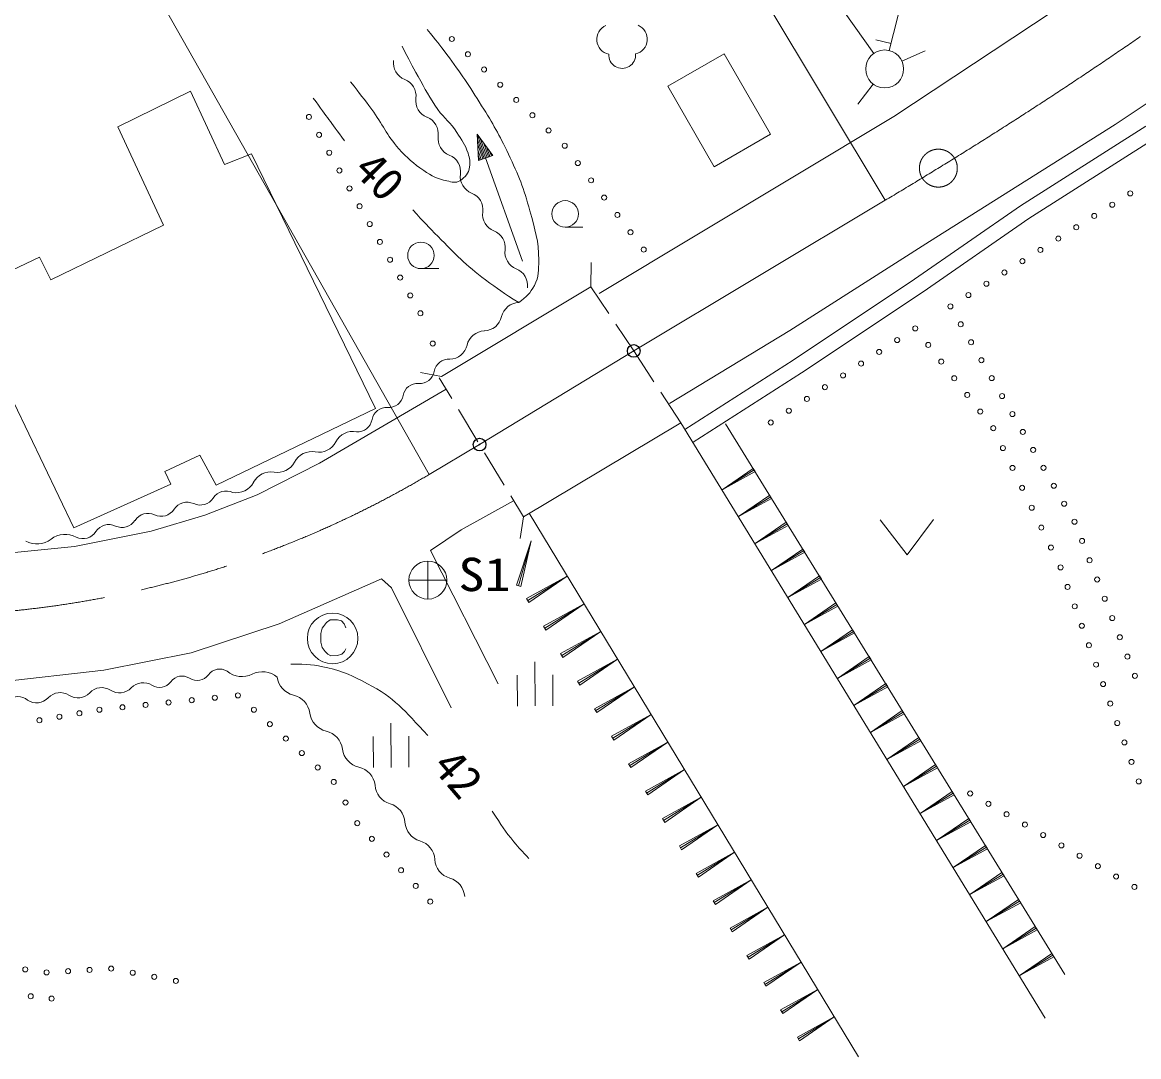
# Model space of a CAD drawing. Units: millimetres, scale not verified. Extents: x 40000 to 680000, y 20000 to 380000.
# Drawn here: x 325654 to 369836, y 227060 to 267984 of the extents above; entities that cross this region are included whole.
import ezdxf
from ezdxf.enums import TextEntityAlignment as Align

# ---------------------------------------------------------------- set-up
doc = ezdxf.new("R2010")
doc.units = ezdxf.units.MM
doc.header["$LTSCALE"] = 1000
doc.header["$PDMODE"] = 32
doc.header["$PDSIZE"] = 500
doc.linetypes.add('CHAIN', pattern=[18.5, 12, -1.5, 3.5, -1.5])
for name, color, linetype, lineweight in [('M-BGD', 7, 'Continuous', 13), ('M-BMK', 2, 'CHAIN', 13), ('M-BMK-SRVR', 3, 'Continuous', 13), ('M-STR-HTXT', 7, 'Continuous', 13), ('M-STR-STR1', 1, 'Continuous', 13), ('M-STR-STRC', 7, 'Continuous', 13), ('M-WORK', 1, 'Continuous', 13)]:
    doc.layers.add(name, color=color, linetype=linetype, lineweight=lineweight)
doc.layers.add('M-OTRS', color=6, linetype='Continuous')
doc.styles.add('ＭＳ ゴシック', font='')
doc.styles.get('ＭＳ ゴシック').set_extended_font_data('MS Gothic')

msp = doc.modelspace()

# ---------------------------------------------------------------- linework, layer by layer
at = {"layer": 'M-BGD'}
for p, q in [((359349, 266752), (351400, 277970)), ((359966, 266867), (360522, 269070)), ((360035, 267143), (359437, 267294)), ((360466, 266447), (361379, 266857)), ((359329, 265543), (358724, 264746))]:
    msp.add_line(p, q, dxfattribs=at)
msp.add_circle((359782, 266140), 750, dxfattribs=at)
at = {"layer": 'M-BMK'}
for p, q in [((349852, 254984), (359805, 260943)), ((343752, 251279), (349852, 254984)), ((341760, 250097), (343752, 251279))]:
    msp.add_line(p, q, dxfattribs=at)
msp.add_circle((361908, 262215), 750, dxfattribs=at)
for centre, radius, start, end in [((267725, 415609), 180000, 300.76731, 313.95049), ((321364, 284507), 40000, 263.671, 300.657)]:
    msp.add_arc(centre, radius, start, end, dxfattribs=at)
at = {"layer": 'M-BMK-SRVR'}
for p, q in [((341705, 246665), (341705, 245165)), ((342455, 245915), (340955, 245915))]:
    msp.add_line(p, q, dxfattribs=at)
msp.add_circle((341705, 245915), 750, dxfattribs=at)
at = {"layer": 'M-OTRS'}
for p in [(349852, 254984), (343752, 251279)]:
    msp.add_point(p, dxfattribs=at)
at = {"layer": 'M-STR-HTXT'}
for p, q in [((359805, 260943), (343301, 288428)), ((327051, 276036), (341760, 250097))]:
    msp.add_line(p, q, dxfattribs=at)
at = {"layer": 'M-STR-STR1'}
for p, q in [((348148, 257524), (348165, 258484)), ((342239, 253977), (348148, 257524)), ((348148, 257524), (348861, 256462)), ((349139, 256047), (349852, 254984)), ((349852, 254984), (350648, 253767)), ((341409, 254126), (342239, 253977)), ((342652, 253096), (342150, 253924)), ((350922, 253349), (351718, 252132)), ((343688, 251385), (342911, 252668)), ((351718, 252132), (345484, 248419)), ((344724, 249674), (343947, 250957)), ((345484, 248419), (344983, 249247)), ((345484, 248419), (345356, 247559))]:
    msp.add_line(p, q, dxfattribs=at)
at = {"layer": 'M-STR-STRC'}
for p, q in [((337688, 244239), (337843, 244346)), ((337843, 244346), (338121, 244350)), ((338121, 244350), (338284, 244300)), ((337471, 243797), (337521, 244016)), ((337521, 244016), (337574, 244083)), ((337574, 244083), (337688, 244239)), ((338284, 244300), (338395, 244190)), ((338395, 244190), (338454, 244022)), ((337473, 243466), (337471, 243797)), ((337521, 243255), (337473, 243466)), ((337635, 243087), (337521, 243255)), ((337741, 242980), (337635, 243087)), ((338404, 243095), (338295, 242979)), ((338453, 243196), (338404, 243095)), ((337859, 242925), (337741, 242980)), ((338133, 242926), (337859, 242925)), ((338295, 242979), (338133, 242926))]:
    msp.add_line(p, q, dxfattribs=at)
msp.add_circle((337934, 243609), 1000, dxfattribs=at)
msp.add_circle((337934, 243609), 1000, dxfattribs=at)
at = {"layer": 'M-WORK'}
for p, q in [((360141, 264261), (367600, 269196)), ((368901, 263943), (374286, 267549)), ((353436, 266742), (351197, 265453)), ((355269, 263557), (353436, 266742)), ((332308, 265257), (329440, 263853)), ((333659, 262353), (332308, 265257)), ((351197, 265453), (353030, 262268)), ((348485, 257257), (360141, 264261)), ((329440, 263853), (331242, 259957)), ((361552, 259312), (368901, 263943)), ((365158, 260726), (370119, 263875)), ((343654, 263562), (343707, 262520)), ((343654, 263562), (344272, 262721)), ((343654, 263562), (343990, 262620)), ((343933, 262600), (343665, 263354)), ((344046, 262640), (343778, 263394)), ((353030, 262268), (355269, 263557)), ((365490, 260226), (370445, 263372)), ((343675, 263145), (343877, 262580)), ((343820, 262560), (343686, 262937)), ((343901, 263226), (344103, 262660)), ((344159, 262681), (344025, 263057)), ((344149, 262889), (344216, 262701)), ((334722, 262787), (333659, 262353)), ((339628, 252700), (334722, 262787)), ((343696, 262728), (343763, 262540)), ((343707, 262520), (344272, 262721)), ((343990, 262620), (345443, 258537)), ((360968, 257821), (365158, 260726)), ((331242, 259957), (326780, 257796)), ((347142, 259879), (347842, 259883)), ((361305, 257324), (365490, 260226)), ((356034, 255786), (361552, 259312)), ((326330, 258699), (322379, 256798)), ((326780, 257796), (326330, 258699)), ((341434, 258240), (342134, 258245)), ((356167, 254618), (360968, 257821)), ((356495, 254116), (361305, 257324)), ((351268, 252897), (356034, 255786)), ((351875, 251876), (356167, 254618)), ((352198, 251370), (356495, 254116)), ((337417, 250537), (342432, 253474)), ((325323, 252937), (327689, 247985)), ((333326, 249674), (339628, 252700)), ((351718, 252132), (366138, 228583)), ((353488, 252104), (366913, 230317)), ((331297, 250211), (332678, 250860)), ((332678, 250860), (333326, 249674)), ((334947, 249295), (337417, 250537)), ((331531, 249716), (331297, 250211)), ((354577, 250336), (353348, 249491)), ((354616, 250273), (353348, 249491)), ((354655, 250209), (353348, 249491)), ((354577, 250336), (354655, 250209)), ((327689, 247985), (331531, 249716)), ((332874, 248482), (334947, 249295)), ((355232, 249273), (354000, 248426)), ((355271, 249210), (354000, 248426)), ((355232, 249273), (355310, 249146)), ((343019, 247905), (345097, 249058)), ((355310, 249146), (354000, 248426)), ((330747, 247855), (332874, 248482)), ((345714, 248562), (358742, 227060)), ((359611, 248303), (360670, 246910)), ((360670, 246910), (361711, 248317)), ((341808, 247089), (343019, 247905)), ((355887, 248210), (354652, 247360)), ((355927, 248146), (354652, 247360)), ((355966, 248082), (354652, 247360)), ((355887, 248210), (355966, 248082)), ((327714, 247249), (330747, 247855)), ((345207, 245717), (345790, 247475)), ((345296, 245692), (345790, 247475)), ((345385, 245668), (345790, 247475)), ((324945, 246964), (327714, 247249)), ((344480, 241805), (341808, 247089)), ((356543, 247146), (355304, 246294)), ((356582, 247082), (355304, 246294)), ((356622, 247018), (355304, 246294)), ((356543, 247146), (356622, 247018)), ((335822, 244183), (339868, 245968)), ((339868, 245968), (340261, 245616)), ((345385, 245668), (345207, 245717)), ((345607, 245188), (347220, 246077)), ((345655, 245110), (347220, 246077)), ((345704, 245032), (347220, 246077)), ((357199, 246082), (355956, 245228)), ((357238, 246018), (355956, 245228)), ((357278, 245953), (355956, 245228)), ((357199, 246082), (357278, 245953)), ((340261, 245616), (342628, 240867)), ((345704, 245032), (345607, 245188)), ((346282, 244097), (347885, 244980)), ((346330, 244019), (347885, 244980)), ((346378, 243941), (347885, 244980)), ((357855, 245017), (356609, 244161)), ((357894, 244953), (356609, 244161)), ((357934, 244889), (356609, 244161)), ((357855, 245017), (357934, 244889)), ((332339, 243041), (335822, 244183)), ((346378, 243941), (346282, 244097)), ((346956, 243006), (348549, 243883)), ((347003, 242928), (348549, 243883)), ((347051, 242851), (348549, 243883)), ((358511, 243952), (357262, 243094)), ((358551, 243888), (357262, 243094)), ((358511, 243952), (358590, 243823)), ((358590, 243823), (357262, 243094)), ((328880, 242352), (332339, 243041)), ((347051, 242851), (346956, 243006)), ((345952, 240935), (345940, 242685)), ((347629, 241916), (349213, 242788)), ((347676, 241839), (349213, 242788)), ((347724, 241762), (349213, 242788)), ((359167, 242887), (357915, 242026)), ((359207, 242822), (357915, 242026)), ((359247, 242758), (357915, 242026)), ((359167, 242887), (359247, 242758)), ((324355, 241843), (328880, 242352)), ((345252, 240931), (345244, 242156)), ((346652, 240940), (346644, 242165)), ((347724, 241762), (347629, 241916)), ((348302, 240827), (349876, 241694)), ((348349, 240750), (349876, 241694)), ((348396, 240674), (349876, 241694)), ((359824, 241821), (358568, 240958)), ((359864, 241757), (358568, 240958)), ((359904, 241692), (358568, 240958)), ((359824, 241821), (359904, 241692)), ((348396, 240674), (348302, 240827)), ((348974, 239739), (350538, 240600)), ((349021, 239663), (350538, 240600)), ((349068, 239587), (350538, 240600)), ((360481, 240756), (359221, 239890)), ((360521, 240691), (359221, 239890)), ((360561, 240626), (359221, 239890)), ((360481, 240756), (360561, 240626)), ((340253, 238506), (340242, 240256)), ((339553, 238502), (339545, 239727)), ((340953, 238511), (340945, 239736)), ((349068, 239587), (348974, 239739)), ((349646, 238652), (351200, 239508)), ((349692, 238576), (351200, 239508)), ((349739, 238501), (351200, 239508)), ((361138, 239689), (359875, 238822)), ((361178, 239624), (359875, 238822)), ((361218, 239559), (359875, 238822)), ((361138, 239689), (361218, 239559)), ((349739, 238501), (349646, 238652)), ((361795, 238623), (360529, 237753)), ((361795, 238623), (361875, 238492)), ((350317, 237565), (351862, 238417)), ((350363, 237491), (351862, 238417)), ((350409, 237416), (351862, 238417)), ((361835, 238557), (360529, 237753)), ((361875, 238492), (360529, 237753)), ((350409, 237416), (350317, 237565)), ((350987, 236480), (352522, 237326)), ((351033, 236406), (352522, 237326)), ((351079, 236331), (352522, 237326)), ((362452, 237556), (361183, 236683)), ((362493, 237490), (361183, 236683)), ((362533, 237425), (361183, 236683)), ((362452, 237556), (362533, 237425)), ((351079, 236331), (350987, 236480)), ((363110, 236489), (361837, 235614)), ((363150, 236423), (361837, 235614)), ((363110, 236489), (363191, 236357)), ((351657, 235396), (353183, 236236)), ((351703, 235322), (353183, 236236)), ((351748, 235248), (353183, 236236)), ((363191, 236357), (361837, 235614)), ((351748, 235248), (351657, 235396)), ((352326, 234313), (353842, 235148)), ((352372, 234239), (353842, 235148)), ((352417, 234166), (353842, 235148)), ((363768, 235421), (362492, 234544)), ((363808, 235355), (362492, 234544)), ((363849, 235289), (362492, 234544)), ((363768, 235421), (363849, 235289)), ((352417, 234166), (352326, 234313)), ((364426, 234353), (363147, 233474)), ((364466, 234287), (363147, 233474)), ((364507, 234221), (363147, 233474)), ((364426, 234353), (364507, 234221)), ((352995, 233230), (354501, 234060)), ((353040, 233157), (354501, 234060)), ((353085, 233084), (354501, 234060)), ((365084, 233285), (363802, 232403)), ((365084, 233285), (365166, 233152)), ((353085, 233084), (352995, 233230)), ((353663, 232149), (355160, 232973)), ((353708, 232076), (355160, 232973)), ((353753, 232004), (355160, 232973)), ((365125, 233219), (363802, 232403)), ((365166, 233152), (363802, 232403)), ((353753, 232004), (353663, 232149)), ((365743, 232216), (364457, 231332)), ((365783, 232150), (364457, 231332)), ((365824, 232083), (364457, 231332)), ((365743, 232216), (365824, 232083)), ((354331, 231068), (355818, 231887)), ((354375, 230996), (355818, 231887)), ((354420, 230924), (355818, 231887)), ((366401, 231147), (365112, 230261)), ((366442, 231081), (365112, 230261)), ((366401, 231147), (366483, 231014)), ((354420, 230924), (354331, 231068)), ((354998, 229989), (356475, 230802)), ((355042, 229917), (356475, 230802)), ((355086, 229845), (356475, 230802)), ((366483, 231014), (365112, 230261)), ((355086, 229845), (354998, 229989)), ((355664, 228910), (357132, 229718)), ((355708, 228839), (357132, 229718)), ((355752, 228768), (357132, 229718)), ((355752, 228768), (355664, 228910)), ((356330, 227832), (357788, 228635)), ((356373, 227762), (357788, 228635)), ((356417, 227691), (357788, 228635)), ((356417, 227691), (356330, 227832))]:
    msp.add_line(p, q, dxfattribs=at)
for centre, radius in [((342652, 267325), 100), ((343291, 266722), 100), ((343929, 266119), 100), ((344567, 265516), 100), ((345205, 264912), 100), ((336999, 264240), 100), ((345843, 264309), 100), ((346481, 263706), 100), ((337400, 263534), 100), ((337801, 262827), 100), ((347119, 263103), 100), ((347640, 262418), 100), ((338202, 262121), 100), ((348161, 261733), 100), ((338603, 261415), 100), ((348682, 261048), 100), ((369503, 261216), 100), ((339003, 260709), 100), ((347138, 260404), 525), ((368792, 260769), 100), ((349203, 260362), 100), ((368080, 260322), 100), ((339404, 260003), 100), ((367368, 259875), 100), ((339805, 259296), 100), ((349724, 259677), 100), ((366656, 259428), 100), ((341430, 258765), 525), ((350245, 258992), 100), ((365944, 258981), 100), ((340206, 258590), 100), ((365232, 258534), 100), ((364520, 258087), 100), ((340607, 257884), 100), ((363808, 257640), 100), ((341007, 257178), 100), ((363096, 257193), 100), ((362384, 256746), 100), ((341408, 256471), 100), ((360993, 255876), 100), ((362794, 256036), 100), ((341896, 255276), 100), ((360278, 255411), 100), ((363203, 255326), 100), ((359564, 254945), 100), ((361508, 255218), 100), ((358849, 254480), 100), ((362023, 254560), 100), ((363612, 254616), 100), ((358134, 254014), 100), ((357420, 253549), 100), ((362538, 253902), 100), ((364022, 253907), 100), ((356705, 253083), 100), ((363053, 253244), 100), ((364431, 253197), 100), ((355990, 252618), 100), ((363568, 252585), 100), ((364840, 252487), 100), ((355276, 252152), 100), ((364083, 251927), 100), ((365250, 251777), 100), ((364463, 251140), 100), ((365659, 251067), 100), ((364843, 250353), 100), ((366068, 250357), 100), ((365223, 249566), 100), ((366477, 249647), 100), ((365603, 248778), 100), ((366887, 248937), 100), ((367296, 248227), 100), ((365983, 247991), 100), ((367595, 247465), 100), ((366364, 247204), 100), ((367894, 246702), 100), ((366744, 246417), 100), ((367024, 245647), 100), ((368192, 245940), 100), ((368491, 245178), 100), ((367305, 244878), 100), ((368790, 244415), 100), ((367586, 244108), 100), ((369089, 243653), 100), ((367867, 243339), 100), ((368148, 242570), 100), ((369388, 242891), 100), ((369686, 242129), 100), ((368429, 241800), 100), ((332359, 241166), 100), ((333273, 241261), 100), ((334187, 241356), 100), ((328703, 240787), 100), ((329617, 240882), 100), ((330531, 240977), 100), ((331445, 241072), 100), ((334819, 240785), 100), ((368710, 241031), 100), ((326328, 240372), 100), ((327119, 240510), 100), ((327911, 240649), 100), ((368990, 240261), 100), ((335451, 240215), 100), ((336083, 239644), 100), ((369271, 239492), 100), ((336715, 239073), 100), ((337347, 238502), 100), ((369552, 238723), 100), ((337980, 237931), 100), ((369837, 237950), 100), ((363166, 237473), 100), ((338444, 237115), 100), ((363888, 237063), 100), ((338909, 236299), 100), ((364610, 236652), 100), ((365332, 236241), 100), ((366055, 235830), 100), ((339488, 235678), 100), ((366777, 235419), 100), ((340066, 235057), 100), ((367499, 235009), 100), ((368221, 234598), 100), ((340644, 234436), 100), ((368943, 234187), 100), ((341222, 233815), 100), ((369665, 233776), 100), ((341800, 233194), 100), ((329170, 230542), 100), ((325772, 230514), 100), ((326614, 230392), 100), ((327466, 230442), 100), ((328318, 230492), 100), ((330024, 230380), 100), ((330877, 230218), 100), ((331731, 230057), 100), ((325987, 229451), 100), ((326814, 229357), 100)]:
    msp.add_circle(centre, radius, dxfattribs=at)
for centre, radius, start, end in [((348988, 267311), 599, 113.8279, 257.6614), ((349791, 267317), 599, 283.0978, 66.9312), ((341046, 266385), 706, 172.4226, 248.5336), ((349394, 266698), 534, 176.9082, 3.851), ((340529, 265072), 706, 352.4226, 68.5336), ((341928, 264886), 706, 172.4226, 248.5336), ((341412, 263573), 706, 352.4226, 68.5336), ((342811, 263387), 706, 172.4226, 248.5336), ((342294, 262073), 706, 352.4226, 68.5336), ((343693, 261887), 706, 172.4226, 248.5336), ((343177, 260574), 706, 352.4226, 68.5336), ((344576, 260388), 706, 172.4226, 248.5336), ((344059, 259074), 706, 352.4226, 68.5336), ((345458, 258888), 706, 172.4226, 248.5336), ((344942, 257575), 706, 352.4226, 68.5336), ((345330, 256174), 727, 91.9563, 166.8859), ((343914, 256504), 727, 271.9563, 346.8859), ((343963, 255050), 727, 91.9563, 166.8859), ((342547, 255380), 727, 271.9563, 346.8859), ((342528, 254074), 581, 85.6976, 169.9332), ((341384, 254277), 581, 265.6977, 349.9332), ((341297, 253119), 581, 85.6976, 169.9332), ((340153, 253322), 581, 265.6977, 349.9332), ((340066, 252163), 581, 85.6976, 169.9332), ((338922, 252366), 581, 265.6977, 349.9332), ((338741, 251036), 763, 79.6177, 152.6859), ((337109, 250235), 763, 79.6177, 152.6859), ((337384, 251737), 763, 259.6177, 332.6859), ((335753, 250936), 763, 259.6177, 332.6859), ((335478, 249434), 763, 79.6177, 152.6859), ((334121, 250134), 763, 259.6177, 332.6859), ((333724, 248826), 615, 65.0747, 146.8229), ((332176, 248383), 615, 65.0747, 146.8229), ((332695, 249499), 615, 245.0747, 326.8229), ((330628, 247941), 615, 65.0747, 146.8229), ((331146, 249056), 615, 245.0747, 326.8229), ((329080, 247498), 615, 65.0747, 146.8229), ((329598, 248614), 615, 245.0747, 326.8229), ((326232, 248258), 913, 241.1378, 307.7444), ((327350, 246814), 913, 61.1378, 127.7444), ((328050, 248172), 615, 245.0747, 326.8229), ((331975, 241565), 554, 57.3056, 143.7028), ((332573, 242496), 554, 237.3057, 323.7028), ((333465, 241841), 554, 57.3056, 143.7028), ((334343, 242992), 897, 229.8236, 297.0668), ((335159, 241395), 897, 49.8236, 117.0668), ((330433, 241214), 644, 56.9651, 136.7463), ((331083, 242220), 554, 237.3057, 323.7028), ((336577, 242192), 846, 187.5667, 256.8328), ((325483, 240754), 555, 47.2595, 133.4996), ((326211, 241703), 644, 236.9651, 316.7463), ((327150, 240819), 644, 56.9651, 136.7463), ((327852, 241900), 644, 236.9651, 316.7463), ((328791, 241017), 644, 56.9651, 136.7463), ((329494, 242097), 644, 236.9651, 316.7463), ((336191, 240543), 846, 7.5667, 76.8328), ((337869, 240766), 846, 187.5667, 256.8328), ((337484, 239118), 846, 7.5667, 76.8328), ((339162, 239340), 846, 187.5667, 256.8328), ((338776, 237692), 846, 7.5667, 76.8328), ((340431, 237853), 817, 183.5063, 254.0671), ((339982, 236283), 817, 3.5063, 74.0671), ((341613, 236383), 817, 183.5063, 254.0671), ((341164, 234812), 817, 3.5063, 74.0671), ((342794, 234912), 817, 183.5063, 254.0671), ((342346, 233341), 817, 3.5063, 74.0671)]:
    msp.add_arc(centre, radius, start, end, dxfattribs=at)
for points, knots in [([(345305, 256900), (345606, 257132), (345757, 257259), (345921, 257575), (346103, 257926), (346087, 258177), (346092, 258571), (346102, 259346), (345939, 259774), (345742, 260523), (345504, 261431), (345293, 261923), (344892, 262773), (344528, 263545), (344286, 263961), (343832, 264684), (343321, 265497), (343027, 265949), (342451, 266717), (342157, 267109), (342058, 267242), (341680, 267707)], [0, 0, 0, 0, 1, 1, 1, 2, 2, 2, 3, 3, 3, 4, 4, 4, 5, 5, 5, 6, 6, 6, 7, 7, 7, 7]), ([(338639, 265635), (339052, 265116), (339161, 264974), (339481, 264539), (339920, 263945), (340065, 263535), (340557, 262984), (340898, 262603), (341122, 262413), (341540, 262120), (341862, 261894), (342075, 261791), (342460, 261712), (342655, 261671), (342804, 261604), (342969, 261715), (343186, 261861), (343313, 262004), (343356, 262262), (343392, 262473), (343357, 262602), (343294, 262806), (343185, 263156), (343048, 263324), (342850, 263632), (342602, 264020), (342363, 264163), (342098, 264539), (341758, 265022), (341609, 265321), (341320, 265836), (341060, 266300), (340979, 266458), (340684, 267040)], [0, 0, 0, 0, 1, 1, 1, 2, 2, 2, 3, 3, 3, 4, 4, 4, 5, 5, 5, 6, 6, 6, 7, 7, 7, 8, 8, 8, 9, 9, 9, 10, 10, 10, 11, 11, 11, 11]), ([(345305, 256900), (344670, 257291), (344483, 257423), (343984, 257798), (343191, 258394), (342805, 258804), (342108, 259508), (341707, 259913), (341571, 260052), (341106, 260567)], [0, 0, 0, 0, 1, 1, 1, 2, 2, 2, 3, 3, 3, 3]), ([(336287, 242596), (336944, 242586), (337187, 242573), (337744, 242445), (338387, 242298), (338725, 242119), (339312, 241816), (340404, 241253), (340743, 240782), (341705, 239772)], [0, 0, 0, 0, 1, 1, 1, 2, 2, 2, 3, 3, 3, 3]), ([(344251, 236778), (344633, 236190), (344738, 236006), (345112, 235559), (345333, 235295), (345414, 235201), (345702, 234905)], [0, 0, 0, 0, 1, 1, 1, 2, 2, 2, 2])]:
    msp.add_open_spline(points, degree=3, knots=knots, dxfattribs=at)
msp.add_open_spline([(338411, 263297), (337789, 264139), (337789, 264139), (337168, 264981)], degree=3, dxfattribs=at)

# ---------------------------------------------------------------- texts
at = {"layer": 'M-BMK-SRVR', "style": 'ＭＳ ゴシック', "width": 1.15}
msp.add_text('S1', height=1320, dxfattribs=at).set_placement((342912, 245085), align=Align.BOTTOM_LEFT)
at = {"layer": 'M-WORK', "style": 'ＭＳ ゴシック'}
for s, rotation, p in [('40', 314.645, (339164, 262543)), ('42', 310.384, (342324, 238944))]:
    msp.add_text(s, height=1320, rotation=rotation, dxfattribs=at).set_placement(p, align=Align.MIDDLE_LEFT)

doc.saveas('drawing.dxf')
